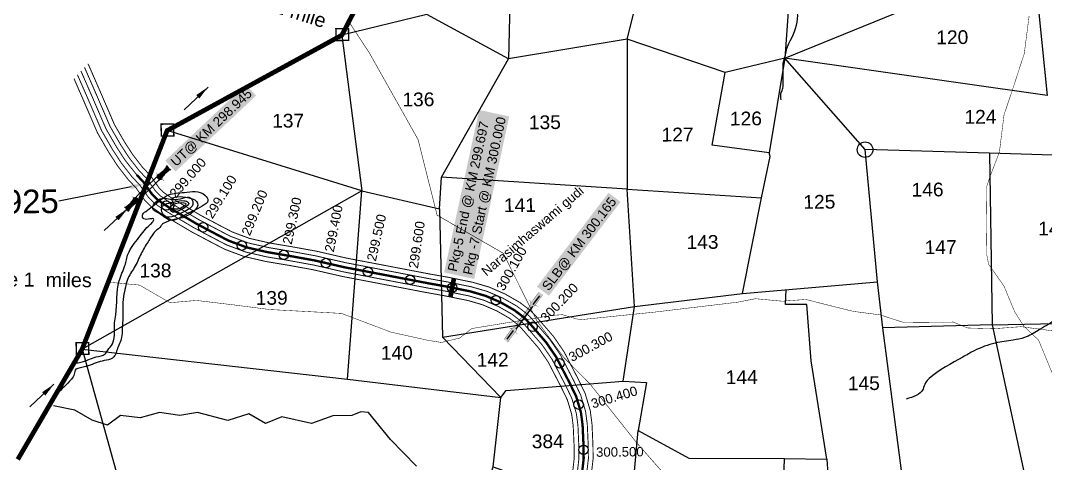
# Model space of a CAD drawing. Header units: feet. Extents: x 773755 to 783780, y 1571901 to 1585357.
# Drawn here: x 776033 to 778209, y 1579929 to 1580869 of the extents above; entities that cross this region are included whole.
import ezdxf
from ezdxf import colors
from ezdxf.entities.mleader import LeaderData, LeaderLine
from ezdxf.enums import TextEntityAlignment as Align
from ezdxf.math import Vec2, Vec3

# ---------------------------------------------------------------- set-up
doc = ezdxf.new("R2010")
doc.units = ezdxf.units.FT
doc.header["$LTSCALE"] = 15
doc.header["$MEASUREMENT"] = 0
doc.header["$PDMODE"] = 32
doc.header["$PDSIZE"] = 20
doc.linetypes.add('ACAD_ISO02W100', pattern=[15, 12, -3])
doc.linetypes.add('HIDDEN2', pattern=[0.1875, 0.125, -0.0625])
for name, color, linetype in [('CANAL1', 7, 'Continuous'), ('CSMark', 72, 'Continuous'), ('HILL', 17, 'Continuous'), ('PLOT', 7, 'Continuous'), ('PLOT NO', 7, 'Continuous'), ('ROADS', 6, 'Continuous'), ('STRUCTURE', 5, 'Continuous'), ('TANKS-STREAM', 4, 'Continuous'), ('VILLAGE STONES', 240, 'Continuous')]:
    doc.layers.add(name, color=color, linetype=linetype)
doc.layers.add('VILLAGE BOUNDRY', color=5, linetype='HIDDEN2', lineweight=100)
doc.styles.get("Standard").update_dxf_attribs({"font": 'arial.ttf'})
doc.linetypes.add('DOTS', pattern='A,1e-06,-3,["●",Standard,S=3,R=0,X=-1.25,Y=-1.25],-3', length=6.000001)
doc.dimstyles.get("Standard").update_dxf_attribs({"dimtxt": 0.18, "dimasz": 0.18, "dimexe": 0.18, "dimexo": 0.0625, "dimgap": 0.09, "dimtad": 0, "dimtih": 1, "dimtoh": 1, "dimdec": 4, "dimzin": 0, "dimdsep": 46, "dimtxsty": 'Standard', "dimcen": 0.09, "dimadec": 0, "dimazin": 0, "dimtfac": 1, "dimtdec": 4, "dimtofl": 0, "dimtmove": 0, "dimatfit": 3, "dimfxl": 1, "dimtolj": 1, "dimtzin": 0, "dimarcsym": 0})

# ---------------------------------------------------------------- blocks, each defined once
blk = doc.blocks.new('UT')
at = {"layer": 'STRUCTURE'}
h = blk.add_hatch(dxfattribs=at)
h.set_pattern_fill('DASH', color=150, scale=8, angle=-39.6278, style=0)
h.set_pattern_definition([(320.372247933, (-4370.464, -6260.8811), (1.40800153113, 0.132407282), [1, -1])])
h.paths.add_polyline_path([(765163, 1700681.9), (765165.6, 1700680.6), (765167.2, 1700680.3), (765169.1, 1700680), (765172.4, 1700679.6), (765176.4, 1700679.3), (765179.5, 1700679.5), (765183.1, 1700679.9), (765187.7, 1700680.9), (765188.9, 1700681.2), (765193.1, 1700682.2), (765196.1, 1700680.2), (765196.1, 1700672.2), (765193.1, 1700670.2), (765190.5, 1700670.8), (765188.1, 1700671.3), (765185.5, 1700671.8), (765183.6, 1700672.1), (765181, 1700672.5), (765180.3, 1700672.5), (765178.5, 1700672.6), (765176.7, 1700672.6), (765174.6, 1700672.5), (765172.5, 1700672.3), (765170.4, 1700672), (765168.5, 1700671.7), (765166.1, 1700671.2), (765165, 1700670.8), (765163, 1700669.7)])
h.paths.add_polyline_path([(765259.1, 1700682.2), (765256.1, 1700680.2), (765256.1, 1700672.2), (765259.1, 1700670.2), (765261.9, 1700671), (765264.4, 1700671.6), (765266.4, 1700672), (765269.1, 1700672.5), (765272.7, 1700673), (765276.1, 1700673.1), (765278.6, 1700672.9), (765281.2, 1700672.7), (765283.9, 1700672.3), (765286.4, 1700671.9), (765288, 1700671.3), (765289.2, 1700670.6), (765289.1, 1700682.7), (765287.6, 1700681.8), (765285.7, 1700681.2), (765283, 1700680.7), (765281.2, 1700680.4), (765276.7, 1700679.9), (765272.7, 1700679.9), (765268.7, 1700680.3), (765264.8, 1700681), (765261.2, 1700681.7)])
at = {"layer": 'STRUCTURE', "color": 150, "const_width": 0.628}
for points in [[(765190.1, 1700688.2), (765190.1, 1700684.2), (765196.1, 1700680.2), (765256.1, 1700680.2), (765262.1, 1700684.2), (765262.1, 1700688.2)], [(765190.1, 1700664.2), (765190.1, 1700668.2), (765196.1, 1700672.2), (765256.1, 1700672.2), (765262.1, 1700668.2), (765262.1, 1700664.2)]]:
    blk.add_lwpolyline(points, dxfattribs=at)
at = {"layer": 'STRUCTURE', "color": 150}
for points in [[(765196.1, 1700680.2), (765256.1, 1700680.2)], [(765196.1, 1700672.2), (765256.1, 1700672.2)], [(765196.1, 1700672.2), (765256.1, 1700672.2)]]:
    blk.add_lwpolyline(points, dxfattribs=at)
at = {"layer": 'STRUCTURE', "color": 0}
blk.add_circle((765226.1, 1700676.2), 1.89, dxfattribs=at)
at = {"layer": 'STRUCTURE', "color": 150}
for points in [[(765163, 1700681.9), (765164.4, 1700681.1), (765167.9, 1700680.2), (765171.2, 1700679.8), (765176.1, 1700679.4), (765184.7, 1700680.3), (765193.1, 1700682.2)], [(765163, 1700669.7), (765164.3, 1700670.6), (765167.8, 1700671.6), (765171.2, 1700672.1), (765176, 1700672.6), (765184.7, 1700672), (765193.1, 1700670.2)], [(765289.1, 1700682.7), (765287.8, 1700681.9), (765284.3, 1700680.9), (765280.9, 1700680.4), (765276.1, 1700679.8), (765267.4, 1700680.5), (765259.1, 1700682.2)], [(765289.2, 1700670.6), (765287.8, 1700671.4), (765284.2, 1700672.3), (765280.9, 1700672.7), (765276.1, 1700673.1), (765267.4, 1700672.2), (765259.1, 1700670.2)]]:
    blk.add_spline(points, degree=3, dxfattribs=at)
at = {"layer": 'STRUCTURE', "color": 0}
blk.add_text('STREAM', height=5, dxfattribs=at).set_placement((765148.2, 1700675.8), align=Align.MIDDLE_CENTER)
for points in [[(765190.9, 1700676), (765164.2, 1700675.8)], [(765289.3, 1700676.7), (765265.4, 1700676.4)]]:
    blk.add_leader(points, dimstyle='Standard', override={"dimasz": 10, "dimgap": 0.09, "dimtad": 0}, dxfattribs=at)
blk = doc.blocks.new('SLB')
at = {"layer": 'STRUCTURE'}
h = blk.add_hatch(dxfattribs=at)
h.set_pattern_fill('DOTS', color=6, scale=20, angle=320.3722, style=0)
h.set_pattern_definition([(320.372247934, (-159.4327, -72.9564), (1.2786241598, 0.5641323054), [0, -1.25])])
h.paths.add_polyline_path([(769699.5, 1706871.1), (769699.5, 1706861.1), (769729.1, 1706861.1), (769732.1, 1706863.1), (769792.1, 1706863.1), (769795.1, 1706861.1), (769824.7, 1706861.1), (769824.7, 1706871.1), (769795.1, 1706871.1), (769792.1, 1706869.1), (769732.1, 1706869.1), (769729.1, 1706871.1)])
at = {"layer": 'STRUCTURE', "color": 6, "const_width": 0.628}
for points in [[(769726.1, 1706877.1), (769726.1, 1706873.1), (769732.1, 1706869.1), (769792.1, 1706869.1), (769798.1, 1706873.1), (769798.1, 1706877.1)], [(769726.1, 1706855.1), (769726.1, 1706859.1), (769732.1, 1706863.1), (769792.1, 1706863.1), (769798.1, 1706859.1), (769798.1, 1706855.1)]]:
    blk.add_lwpolyline(points, dxfattribs=at)
at = {"layer": 'STRUCTURE', "color": 6, "linetype": 'ACAD_ISO02W100', "ltscale": 0.5, "const_width": 0.5}
for points in [[(769699.5, 1706871.1), (769729.1, 1706871.1)], [(769699.5, 1706861.1), (769729.1, 1706861.1)], [(769795.1, 1706871.1), (769824.7, 1706871.1)], [(769795.1, 1706861.1), (769824.7, 1706861.1)]]:
    blk.add_lwpolyline(points, dxfattribs=at)
at = {"layer": 'STRUCTURE', "color": 6}
blk.add_lwpolyline([(769732.1, 1706863.1), (769792.1, 1706863.1)], dxfattribs=at)
blk.add_lwpolyline([(769732.1, 1706863.1), (769792.1, 1706863.1)], dxfattribs=at)
at = {"layer": 'STRUCTURE', "color": 0}
blk.add_circle((769762.1, 1706866.1), 1.24, dxfattribs=at)
for points in [[(769703.8, 1706866), (769726.7, 1706866)], [(769818.6, 1706865.8), (769795.7, 1706865.8)]]:
    blk.add_leader(points, dimstyle='Standard', override={"dimasz": 10, "dimgap": 0.09, "dimtad": 0}, dxfattribs=at)

msp = doc.modelspace()

# ---------------------------------------------------------------- linework, layer by layer
at = {"layer": 'CANAL1', "color": 1, "const_width": 2}
for points in [[(776176.1, 1580777.2), (776178.3, 1580773), (776204.8, 1580712.3), (776232.4, 1580648.1), (776254.6, 1580609.9), (776271.6, 1580583.8), (776292.1, 1580557.3), (776309.2, 1580539.2), (776326.8, 1580514.2), (776336.7, 1580504.1), (776351.4, 1580493.8), (776371.2, 1580481.6), (776416.1, 1580455), (776456.1, 1580433.8), (776482.9, 1580419.9), (776519.1, 1580406.4), (776561.5, 1580396.7), (776604.4, 1580389.5), (776661, 1580379.3), (776724.9, 1580364.6), (776902.2, 1580330.7), (776941.2, 1580323.8), (776992.6, 1580313.3), (777027.3, 1580303.2), (777060.9, 1580288.7), (777092.3, 1580270.8), (777113.7, 1580254.5), (777128.1, 1580240.1), (777164.5, 1580198.1), (777187.2, 1580164.9), (777216, 1580109.3), (777231.2, 1580078.1), (777242.3, 1580041.3), (777246.1, 1580011.9), (777248.1, 1579966.8), (777248.4, 1579938.3), (777244.8, 1579906.6)], [(776146.5, 1580745.9), (776168.1, 1580696.4), (776196.6, 1580630.1), (776220.5, 1580588.9), (776239, 1580560.5), (776261.6, 1580531.3), (776278.1, 1580513.8), (776296, 1580488.5), (776310.7, 1580473.5), (776329.4, 1580460.4), (776350.5, 1580447.4), (776396.6, 1580420.1), (776437.6, 1580398.4), (776466.6, 1580383.3), (776507.6, 1580368), (776553.7, 1580357.4), (776597.6, 1580350.1), (776653, 1580340.1), (776716.7, 1580325.5), (776895, 1580291.4), (776933.7, 1580284.5), (776983, 1580274.5), (777013.7, 1580265.5), (777043, 1580252.9), (777070.2, 1580237.4), (777087.3, 1580224.4), (777098.8, 1580212.8), (777132.8, 1580173.6), (777152.8, 1580144.3), (777180.3, 1580091.4), (777193.8, 1580063.5), (777203, 1580032.9), (777206.2, 1580008.4), (777208.1, 1579965.7), (777208.4, 1579940.4), (777205.3, 1579913.5)]]:
    msp.add_lwpolyline(points, dxfattribs=at)
at = {"layer": 'CANAL1', "color": 1, "linetype": 'HIDDEN2', "ltscale": 100, "const_width": 2}
msp.add_lwpolyline([(776161.4, 1580761.7), (776186.4, 1580704.3), (776214.5, 1580639.1), (776237.5, 1580599.4), (776255.3, 1580572.1), (776279.8, 1580541.2)], dxfattribs=at)
at = {"layer": 'CANAL1', "color": 5, "const_width": 2}
for points in [[(776168.8, 1580769.5), (776169.2, 1580768.8), (776195.6, 1580708.3), (776223.4, 1580643.6), (776246, 1580604.6), (776263.5, 1580577.9), (776284.5, 1580550.8), (776301.4, 1580532.8), (776319.1, 1580507.8), (776330.2, 1580496.5), (776345.9, 1580485.5), (776366, 1580473.1), (776411.3, 1580446.3), (776451.5, 1580425), (776478.8, 1580410.8), (776516.2, 1580396.8), (776559.5, 1580386.9), (776602.7, 1580379.7), (776659, 1580369.5), (776722.8, 1580354.9), (776900.4, 1580320.9), (776939.3, 1580314), (776990.2, 1580303.6), (777023.9, 1580293.8), (777056.4, 1580279.8), (777086.8, 1580262.5), (777107.1, 1580247), (777120.8, 1580233.2), (777156.5, 1580192), (777178.6, 1580159.8), (777207.1, 1580104.8), (777221.8, 1580074.5), (777232.4, 1580039.2), (777236.1, 1580011.1), (777238.1, 1579966.5), (777238.4, 1579938.8), (777234.9, 1579908.4)], [(776153.9, 1580753.8), (776177.3, 1580700.3), (776205.5, 1580634.6), (776229, 1580594.1), (776247.2, 1580566.3), (776269.2, 1580537.8), (776285.9, 1580520.1), (776303.7, 1580494.9), (776317.2, 1580481.2), (776334.9, 1580468.7), (776355.6, 1580456), (776401.5, 1580428.8), (776442.2, 1580407.3), (776470.7, 1580392.5), (776510.5, 1580377.6), (776555.6, 1580367.2), (776599.3, 1580360), (776655, 1580349.9), (776718.7, 1580335.3), (776896.8, 1580301.2), (776935.6, 1580294.4), (776985.4, 1580284.2), (777017.1, 1580274.9), (777047.5, 1580261.8), (777075.7, 1580245.8), (777093.9, 1580231.9), (777106.1, 1580219.6), (777140.7, 1580179.7), (777161.4, 1580149.5), (777189.2, 1580095.9), (777203.1, 1580067.2), (777212.8, 1580035), (777216.2, 1580009.3), (777218.1, 1579966), (777218.4, 1579939.9), (777215.2, 1579911.8)]]:
    msp.add_lwpolyline(points, dxfattribs=at)
at = {"layer": 'CANAL1', "color": 1, "linetype": 'HIDDEN2', "ltscale": 5, "const_width": 5}
for points in [[(776279.8, 1580541.2), (776279.8, 1580541.2), (776293.6, 1580526.5), (776311.4, 1580501.4), (776323.7, 1580488.8), (776340.4, 1580477.1), (776360.8, 1580464.5), (776406.4, 1580437.6), (776446.9, 1580416.1), (776474.7, 1580401.6), (776513.4, 1580387.2), (776557.6, 1580377.1), (776601, 1580369.8), (776657, 1580359.7), (776720.8, 1580345.1), (776898.6, 1580311.1), (776937.4, 1580304.2), (776949.2, 1580301.8)], [(776949.2, 1580301.8), (776987.8, 1580293.9), (777020.5, 1580284.3), (777051.9, 1580270.8), (777081.2, 1580254.1), (777100.5, 1580239.5), (777113.4, 1580226.4), (777124.3, 1580213.9), (777148.6, 1580185.8), (777170, 1580154.6), (777198.2, 1580100.3), (777212.5, 1580070.8), (777222.6, 1580037.1), (777226.1, 1580010.2), (777228.1, 1579966.3), (777228.4, 1579939.3), (777225.1, 1579910.1)]]:
    msp.add_lwpolyline(points, dxfattribs=at)
at = {"layer": 'CSMark', "color": 84, "const_width": 10}
msp.add_lwpolyline([(776953, 1580321.4), (776945.5, 1580282.1)], dxfattribs=at)
at = {"layer": 'CSMark', "color": 3}
for p in [(776342.3, 1580476), (776420.9, 1580429.9), (776503.1, 1580391), (776591.9, 1580371.3), (776681.4, 1580354.1), (776770.6, 1580335.5), (776860.1, 1580318.4), (776949.2, 1580301.7), (777042, 1580275.1), (777119.9, 1580219), (777177, 1580141.2), (777217.7, 1580053.5), (777228.2, 1579957.7)]:
    msp.add_point(p, dxfattribs=at)
at = {"layer": 'HILL'}
msp.add_lwpolyline([(776873.6, 1579923.1), (776818.3, 1579979.6), (776771.9, 1580037), (776755.1, 1580038.1), (776736.6, 1580030.1), (776696.3, 1580029.7), (776650.8, 1580013.6), (776587.5, 1580027.9), (776552.8, 1580013.8), (776517.8, 1580033.8), (776473.4, 1580019.6), (776408.4, 1580036.9), (776371.2, 1580030.5), (776327.8, 1580036.7), (776287.1, 1580025.5), (776245, 1580030.4), (776217.8, 1580009.8), (776185.2, 1580020.3), (776148.3, 1580042.1), (776103.2, 1580050.7)], dxfattribs=at)
at = {"layer": 'PLOT'}
for points in [[(777080.7, 1581190.2), (777074.7, 1581025), (777068.5, 1580787.4), (776895.8, 1580881.9), (776715.2, 1580837.9)], [(777678.4, 1581114.7), (777655.2, 1580788.8), (777528.4, 1580758.8), (777320.9, 1580829.2), (777392.5, 1581112.6)], [(777655.2, 1580788.8), (778182.6, 1581004.2), (778212.5, 1580709.8), (777655.2, 1580788.8)], [(776715.2, 1580837.9), (776757.4, 1580507.2), (776922.6, 1580469.4), (776926.8, 1580536.1)], [(777320.9, 1580829.2), (777068.5, 1580787.4)], [(777320.9, 1580829.2), (777321, 1580510.7), (777606, 1580492.6), (777624, 1580580.4), (777622.2, 1580588.3)], [(777321, 1580510.7), (776926.8, 1580536.1), (777068.5, 1580787.4)], [(777655.2, 1580788.8), (777622.2, 1580588.3), (777501.1, 1580604.3), (777528.4, 1580758.8)], [(778459.2, 1580579), (778450.7, 1580567.8), (778336.3, 1580579.3), (778090, 1580587.4), (777826.2, 1580594.9), (777655.2, 1580788.8)], [(776757.4, 1580507.2), (776344.3, 1580635.2)], [(777565.3, 1580289.6), (777851.7, 1580313.9), (777826.2, 1580594.9)], [(778090, 1580587.4), (778095.5, 1580223.2), (777863.5, 1580216.2), (777851.7, 1580313.9)], [(778095.5, 1580223.2), (778334.7, 1580227.6), (778336.3, 1580579.3)], [(776757.4, 1580507.2), (776163.9, 1580171.3), (776726.9, 1580107.4), (776757.4, 1580507.2)], [(776922.6, 1580469.4), (776928.7, 1580196.8), (777336.6, 1580261.9), (777321, 1580510.7)], [(777336.6, 1580261.9), (777565.3, 1580289.6), (777606, 1580492.6)], [(777312.3, 1580103), (777361.8, 1580100.3), (777344.1, 1579998.6), (777451.8, 1579939.8), (777654.9, 1579939), (777744.5, 1579937.5), (777710.9, 1580146.8), (777702.4, 1580265.9), (777656.7, 1580266.2), (777658, 1580297.6)], [(777052.4, 1580068.4), (777063.8, 1580083.7), (777312.3, 1580103), (777336.6, 1580261.9)], [(777744.5, 1579937.5), (777746.3, 1579906.9), (777908.8, 1579870.5), (777863.5, 1580216.2)], [(778095.5, 1580223.2), (778198.3, 1579747.4), (777908.8, 1579870.5)], [(776726.9, 1580107.4), (777052.4, 1580068.4), (776928.7, 1580196.8)], [(776163.9, 1580171.3), (776257.3, 1579835.2), (776293.8, 1579671.9), (776388.4, 1579352.6), (776220.4, 1579422.9), (775974.2, 1579374.2), (775747, 1579325.6), (775659.8, 1579357.8)], [(776388.4, 1579352.6), (776541.7, 1579305.2), (776790.5, 1579292.2), (776953.7, 1579327.7), (776962.2, 1579443), (776979.5, 1579498), (776989.2, 1579670.5), (776970.1, 1579733.3), (777036.1, 1579921.7), (777052.4, 1580068.4)], [(777036.1, 1579921.7), (777327.8, 1579818.3), (777344.1, 1579998.6)], [(777641.8, 1579545.4), (777654.9, 1579939)]]:
    msp.add_lwpolyline(points, dxfattribs=at)
at = {"layer": 'ROADS', "linetype": 'HIDDEN2', "ltscale": 10, "const_width": 1.2}
msp.add_lwpolyline([(776730.5, 1580865.8), (776773.7, 1580799.8), (776876.8, 1580616.5), (776917.3, 1580455.7), (777057.7, 1580374.9), (777129, 1580231.7), (777185.5, 1580154.5), (777242.2, 1580096.9), (777340.6, 1579972.9), (777443.1, 1579856.4), (777599.6, 1579639.1), (777638.7, 1579565.7), (777721.4, 1579439.8), (777738.5, 1579406), (777817.1, 1579312.9), (777899, 1579257.7), (778034.5, 1579154.9), (778095.9, 1579108), (778207.1, 1579011.7), (778281.7, 1578945.4)], dxfattribs=at)
at = {"layer": 'ROADS', "linetype": 'DOTS', "lineweight": -3, "ltscale": 0.3, "const_width": 1}
for points in [[(778173.9, 1580878.8), (778163.5, 1580798.5), (778141.2, 1580730), (778120.6, 1580668.8), (778110.8, 1580589.7), (778090.7, 1580537.1), (778082.6, 1580512.4), (778084.1, 1580371.1), (778087.8, 1580351.7), (778120.8, 1580304.6), (778143, 1580250.8), (778163, 1580219.6), (778193.9, 1580190.5), (778247.2, 1580061.6)], [(776213.6, 1580314.1), (776285.7, 1580307.3), (776333.9, 1580279.4), (776350.7, 1580269.9), (776406.6, 1580274.7), (776480.9, 1580265.8), (776562, 1580255.4), (776714.3, 1580247.2), (776819.1, 1580207.5), (776897.8, 1580190), (776926.4, 1580185.5), (776965.5, 1580195), (776991, 1580215.1), (777160.1, 1580242.7), (777183.2, 1580244.5), (777219.9, 1580233.6), (777284.4, 1580240.2), (777376.9, 1580249.7), (777555.7, 1580271), (777592.8, 1580278.4), (777649.8, 1580273.1), (777699.8, 1580276.8), (777760.8, 1580261.3), (777800.7, 1580251.5), (777857.8, 1580244), (777907.4, 1580227.9), (778012.7, 1580228.8), (778043.5, 1580216.2), (778099.5, 1580214.7), (778156.4, 1580219), (778248, 1580207)]]:
    msp.add_lwpolyline(points, dxfattribs=at)
at = {"layer": 'TANKS-STREAM'}
for points in [[(777647.3, 1580700.6), (777647.9, 1580716), (777651.3, 1580725.2), (777651.8, 1580737.1), (777651.7, 1580748.3), (777651.6, 1580763.7), (777652.1, 1580778.4), (777657.5, 1580798.7), (777660.9, 1580813.4), (777667, 1580826.1), (777682.7, 1580879.7), (777682.3, 1580911.9), (777692.6, 1580938.6), (777698, 1580958.9), (777704.6, 1580998.2), (777705, 1581016), (777699.8, 1581048.8), (777705.1, 1581069.8), (777714, 1581095.1), (777718, 1581113.4), (777730.4, 1581134.5), (777778.7, 1581220.9), (777796, 1581239.9), (777808.4, 1581263.1), (777824.2, 1581287.1), (777848.5, 1581315.3), (777858.1, 1581332.2), (777890, 1581365.4), (777915, 1581387.4), (777927.4, 1581403.6), (777929.2, 1581434.4), (777943.5, 1581481.3), (777952.4, 1581501), (777962.7, 1581527), (777977, 1581563.5), (777987.9, 1581592.3), (778005.1, 1581626.8), (778014.6, 1581657.6), (778014.5, 1581661.1)], [(777053.3, 1578939.3), (777073, 1578936), (777117, 1578920.3), (777137.9, 1578910.2), (777168, 1578898.9), (777202.8, 1578888.9), (777218.9, 1578889.1), (777252.4, 1578896.3), (777269.6, 1578908.1), (777315.6, 1578920.1), (777357.1, 1578929.7), (777394, 1578937), (777479.3, 1578948.3), (777509.3, 1578957.8), (777553, 1578972.1), (777574.8, 1578980.4), (777609.4, 1578987.7), (777640.5, 1578998.3), (777656.6, 1578998.5), (777686.7, 1579024.7), (777686.6, 1579037.4), (777695.7, 1579051.3), (777705.9, 1579073.4), (777716.1, 1579086.2), (777727.5, 1579105.9), (777735.4, 1579123.3), (777744.5, 1579139.5), (777753.5, 1579155.7), (777760.2, 1579177.7), (777772.7, 1579197.5), (777781.8, 1579219.5), (777789.6, 1579239.2), (777797.6, 1579254.2), (777806.8, 1579257.8), (777867.9, 1579260.7), (777888.8, 1579256.3), (777908.5, 1579250.8), (777932.7, 1579248.7), (777953.5, 1579251.2), (777988.1, 1579258.5), (778015.6, 1579271.5), (778052.6, 1579271.8), (778103.7, 1579245.8), (778119.9, 1579243.7), (778184.3, 1579266.3), (778197.9, 1579294.1), (778257.6, 1579321.2), (778290.9, 1579341.2), (778346.7, 1579389.5), (778351.8, 1579406.5), (778368.5, 1579424.8), (778387.8, 1579436.7), (778411.2, 1579439.5), (778442.4, 1579439.8), (778486.5, 1579445.5), (778520.2, 1579456.2), (778544.7, 1579475.9), (778558.8, 1579496.9), (778580.8, 1579510.1), (778611.7, 1579538.9), (778637.4, 1579561.3), (778656.3, 1579622.5), (778665.2, 1579647.2), (778719.4, 1579682.8), (778749.1, 1579703.9), (778773.7, 1579713.3), (778804.2, 1579796.1), (778828.6, 1579826.2), (778839.9, 1579870.4), (778853.9, 1579899.1), (778876.9, 1579937), (778885.7, 1579964.4), (778896.1, 1580012), (778871.8, 1580052.5), (778824.8, 1580072.8), (778798.6, 1580092), (778769.5, 1580135.2), (778785.8, 1580191.2), (778810.3, 1580214.8), (778859.5, 1580234.8), (778894.3, 1580262.4), (778951.2, 1580294.1), (778991.1, 1580325.7), (779068.8, 1580357.7), (779128.2, 1580395.9), (779151.7, 1580416.4), (779167.1, 1580439.9), (779173.4, 1580454.2), (779195.3, 1580480.4), (779209.4, 1580496.1), (779213, 1580522.1), (779202.4, 1580545.4), (779196.9, 1580576.5), (779188.8, 1580608.9), (779200.2, 1580633.7), (779233.8, 1580656.1), (779259.6, 1580675.8), (779288, 1580695.6), (779294, 1580745), (779312, 1580764.6), (779372.9, 1580782.7), (779384.3, 1580807.5), (779403.8, 1580814.2), (779426.9, 1580835.2), (779458, 1580851.1), (779478.6, 1580865.6), (779495.4, 1580876.2), (779489.8, 1580916.4), (779475.3, 1580934.4), (779437.3, 1580962.6), (779403.5, 1580971.3), (779379.8, 1580991.8), (779335.3, 1581023.8), (779336.5, 1581035.5), (779354.4, 1581061.7), (779367.3, 1581078.7), (779382.7, 1581095.7), (779394.2, 1581110.1)], [(776145.7, 1580141.5), (776155.6, 1580142.3), (776178.2, 1580149.6), (776193.7, 1580154.7), (776212.7, 1580161.2), (776218.3, 1580169.1), (776228.1, 1580182.6), (776232.8, 1580208.8), (776232.6, 1580227.2), (776235.2, 1580244.2), (776242.3, 1580316), (776254.7, 1580348.7), (776261.5, 1580373.5), (776284.5, 1580408.3), (776307.6, 1580435.4), (776313.9, 1580441.9), (776316, 1580446.8), (776294.7, 1580448), (776291.8, 1580455.8), (776298.8, 1580463.6), (776313.6, 1580474.4), (776330.4, 1580488), (776347.3, 1580498.8), (776380.5, 1580504.1), (776424.5, 1580498.1), (776430.9, 1580486.9), (776419, 1580474.8), (776378.9, 1580454.6), (776354.2, 1580444.4), (776326.5, 1580459.7), (776313.6, 1580469.4), (776329.7, 1580490.1), (776357.3, 1580489), (776377.8, 1580492), (776394.1, 1580492.2), (776399.1, 1580481.6), (776376.7, 1580461.6), (776337.1, 1580455.5), (776332.7, 1580471), (776361.6, 1580484.1), (776380, 1580486.4), (776389.2, 1580482.9), (776368.9, 1580465.1), (776352.6, 1580464.2), (776350.4, 1580471.2), (776384.3, 1580479.3), (776373.1, 1580470.8), (776361.8, 1580468.5), (776357.5, 1580470.6), (776358.9, 1580474.8), (776355.2, 1580486.8), (776390.5, 1580492.8), (776409.1, 1580481), (776376.8, 1580450.3), (776350, 1580444.4), (776337.3, 1580438.6), (776334.5, 1580437.1), (776331, 1580432.2), (776319.8, 1580422.1), (776310, 1580409.3), (776303.7, 1580399.4), (776289.1, 1580373.8), (776274.6, 1580344.6), (776260, 1580319), (776255.9, 1580302.7), (776251.8, 1580282.9), (776250.1, 1580233), (776248.9, 1580212.5), (776247.7, 1580196.2), (776238, 1580169.9), (776233.9, 1580158.6), (776228.3, 1580152.2), (776210.7, 1580147), (776176.8, 1580136.1), (776154.9, 1580130.2), (776150.7, 1580128.8), (776147.3, 1580118.1), (776141, 1580107.5), (776109.5, 1580076)], [(778793, 1580200.2), (778786.9, 1580210.2), (778780.8, 1580220.1), (778770.6, 1580242.5), (778751.6, 1580230.8), (778742.7, 1580224.7), (778743.2, 1580216), (778722.7, 1580219.5), (778687.7, 1580219.2), (778670.6, 1580219), (778646.6, 1580218.8), (778623, 1580214.7), (778590.4, 1580223.2), (778557.3, 1580229.9), (778535.1, 1580246.6), (778518.1, 1580249.5), (778477.9, 1580254.1), (778451.8, 1580264.8), (778422.7, 1580271.5), (778387.5, 1580282.1), (778350.4, 1580287.8), (778302.4, 1580272.3), (778254.6, 1580249.8), (778228.7, 1580232.5), (778192.9, 1580211.1), (778164, 1580195.8), (778140, 1580190.6), (778102, 1580184.2), (778057.1, 1580167.7), (778033.2, 1580154.5), (777961.5, 1580108.7), (777953.6, 1580099.6), (777948.7, 1580086.6), (777912.9, 1580065.2)]]:
    msp.add_spline(points, degree=3, dxfattribs=at)
msp.add_open_spline([(777084.7, 1578934.7), (777091.3, 1578933.8), (777113.3, 1578930.6), (777141.6, 1578919.8), (777171.7, 1578903.6), (777200.7, 1578894.5), (777227.4, 1578883.2), (777256.3, 1578884.7), (777281.1, 1578887), (777307.1, 1578911.1), (777346.1, 1578913.7), (777386.7, 1578925.2), (777441.1, 1578936.5), (777493.7, 1578936.4), (777545.1, 1578955.3), (777577.6, 1578963.8), (777609.6, 1578978.7), (777640.6, 1578979.7), (777666.2, 1578996), (777695.6, 1578991), (777722.3, 1579010.2), (777715.5, 1579034.8), (777730.8, 1579048), (777734.1, 1579067.6), (777749.8, 1579082.6), (777758.6, 1579100.1), (777766.4, 1579118.7), (777775.6, 1579135), (777787, 1579151.8), (777789.4, 1579174.3), (777805.8, 1579192.1), (777812.4, 1579214.5), (777820.9, 1579232.5), (777825.6, 1579250), (777855.7, 1579257.9), (777886.2, 1579259.4), (777920, 1579252.2), (777940.9, 1579245), (777963.1, 1579243.1), (777989.5, 1579247.6), (778018.9, 1579250.7), (778047.7, 1579270.8), (778092.9, 1579271.2), (778121.2, 1579241.7), (778168.1, 1579237.1), (778216.2, 1579245.1), (778228.5, 1579305.6), (778284.5, 1579308.8), (778329.8, 1579344), (778376.8, 1579364.7), (778381.8, 1579405.3), (778399.2, 1579420.1), (778418.7, 1579434.4), (778445.4, 1579435.2), (778478.2, 1579434.5), (778515.1, 1579439.4), (778551.2, 1579449.1), (778577, 1579467.9), (778587.6, 1579495.1), (778619.2, 1579505.8), (778639, 1579534.3), (778681.1, 1579560), (778683.7, 1579605.5), (778697.9, 1579657.4), (778746.3, 1579669.1), (778775.2, 1579700.8), (778830.5, 1579709.7), (778816.5, 1579784.6), (778867.4, 1579820.1), (778866.8, 1579862.8), (778886.7, 1579898.5), (778908.3, 1579926.8), (778919.3, 1579967.7), (778929.9, 1580008.6), (778904.6, 1580056.6), (778859.7, 1580062.2), (778824.8, 1580090.7), (778789.9, 1580130.3), (778810.3, 1580182.1), (778844.6, 1580217.5), (778891.5, 1580223.6), (778928.6, 1580266.1), (778981.4, 1580282.6), (779028.1, 1580333.1), (779099, 1580345.9), (779149.2, 1580383.2), (779183.6, 1580409.8), (779197.5, 1580431.2), (779206.3, 1580455.8), (779223.2, 1580473.1), (779244, 1580491.3), (779248.1, 1580518.6), (779229.8, 1580541.7), (779231.3, 1580573), (779214.8, 1580602), (779232.1, 1580635.8), (779264.8, 1580648), (779289.2, 1580673.3), (779332.2, 1580688.9), (779315.9, 1580735.6), (779350.7, 1580773.1), (779407.2, 1580757.3), (779409.7, 1580806.8), (779441.3, 1580807), (779456.4, 1580835.5), (779488.3, 1580842.6), (779507.1, 1580861.3), (779537.4, 1580872.1), (779525.5, 1580909.6), (779501.9, 1580935.2), (779475, 1580961.9), (779432.8, 1580961.2), (779410.1, 1580996.8), (779363.7, 1581003.1), (779368.1, 1581038.5), (779383.9, 1581053.2), (779393.2, 1581067.2), (779397, 1581072.1)], degree=3, knots=[0, 0, 0, 0, 20.504368, 68.600111, 92.498354, 125.581731, 162.781487, 179.410823, 214.585188, 235.990699, 284.961922, 328.763954, 367.434768, 455.97928, 488.287849, 535.616651, 559.664391, 596.002902, 629.804303, 646.433973, 687.486786, 700.536616, 717.652879, 742.600207, 759.469874, 782.875851, 802.517727, 821.653101, 840.788183, 864.428787, 888.459377, 912.921216, 934.735948, 952.257037, 962.404421, 1025.40301, 1047.303994, 1068.350033, 1093.406792, 1114.918757, 1151.257267, 1182.609581, 1220.619636, 1279.577664, 1296.375411, 1366.608503, 1398.44955, 1465.974455, 1505.890798, 1581.857715, 1600.022569, 1625.54928, 1648.929696, 1673.143578, 1705.232003, 1751.002958, 1787.369665, 1819.719957, 1845.658355, 1872.01989, 1915.525535, 1950.602417, 2016.490902, 2043.533917, 2110.266958, 2147.711938, 2174.780345, 2265.565207, 2305.422993, 2352.392875, 2385.246717, 2430.841184, 2460.404278, 2515.560914, 2556.818228, 2609.479583, 2642.890054, 2696.477002, 2756.470707, 2791.443215, 2846.055308, 2891.76715, 2958.75892, 3011.151784, 3097.537177, 3170.216088, 3202.285991, 3231.185248, 3247.323979, 3282.393811, 3304.144255, 3331.151058, 3357.460107, 3389.952012, 3424.286552, 3452.36731, 3493.885735, 3527.295939, 3562.882762, 3614.065172, 3641.480385, 3706.877193, 3734.958084, 3756.095671, 3788.277644, 3824.144435, 3850.094129, 3870.49592, 3912.236274, 3936.022852, 3984.668877, 4020.666258, 4052.848231, 4109.248168, 4121.340496, 4153.95404, 4173.198079, 4173.198079, 4173.198079, 4173.198079], dxfattribs=at)
at = {"layer": 'VILLAGE BOUNDRY', "lineweight": -2, "ltscale": 10, "const_width": 10}
msp.add_lwpolyline([(776027.3, 1579937.2), (776163.9, 1580171.3), (776344.3, 1580635.2), (776715.2, 1580837.9), (776835.9, 1581071.1)], dxfattribs=at)
at = {"layer": 'VILLAGE STONES', "const_width": 2.92}
for points in [[(776702.4, 1580851.6), (776729.2, 1580851.9), (776729.4, 1580826.7), (776702.7, 1580826.4)], [(776331.5, 1580648.9), (776358.3, 1580649.2), (776358.5, 1580624), (776331.8, 1580623.7)], [(776151.2, 1580185), (776177.9, 1580185.3), (776178.1, 1580160.1), (776151.4, 1580159.9)]]:
    msp.add_lwpolyline(points, close=True, dxfattribs=at)
at = {"layer": 'VILLAGE STONES'}
msp.add_circle((777825.7, 1580594.7), 16.5, dxfattribs=at)

# ---------------------------------------------------------------- block references
at = {"layer": 'STRUCTURE', "color": 0}
for name, p, rotation in [('UT', (1416056.9, -171225.5), 44.28830052419066), ('SLB', (1689811.9, -54656.1), 53.44767888445024)]:
    msp.add_blockref(name, p, dxfattribs=dict(at, rotation=rotation))

# ---------------------------------------------------------------- texts
at = {"layer": 'CSMark', "color": 1}
for s, rotation, p in [('299.000', 48.8034, (776354.9, 1580497.1)), ('299.100', 58.5264, (776432, 1580451.8)), ('299.200', 67.6483, (776510.6, 1580414.4)), ('299.300', 77.7775, (776598.7, 1580394.5)), ('299.400', 79.0666, (776688.1, 1580378)), ('299.500', 77.1713, (776777.4, 1580358.8)), ('299.600', 81.4504, (776866.6, 1580342.9)), ('300.100', 60.3376, (777050.2, 1580298.3)), ('300.200', 46.5808, (777141.9, 1580233.4)), ('300.300', 28.6229, (777198.7, 1580152.5)), ('300.400', 16.7799, (777244.9, 1580054.8)), ('300.500', 0.5771, (777254.7, 1579952.7))]:
    msp.add_text(s, height=20, rotation=rotation, dxfattribs=at).set_placement(p, align=Align.MIDDLE_LEFT)
at = {"layer": 'PLOT NO'}
for s, rotation, p in [('Polepalle 1 mile', 342.3175, (776394.2, 1580942.5)), ('Akkampalle 1  miles', 359.4274, (775811.5, 1580306.4))]:
    msp.add_text(s, height=30, rotation=rotation, dxfattribs=at).set_placement(p)
for s, height, rotation, p in [('120', 29.16, 0.5858, (778010.8, 1580833.4)), ('136', 29.16, 0.5858, (776877.6, 1580701.5)), ('137', 29.16, 0.5858, (776601.1, 1580656.3)), ('126', 29.16, 0.5858, (777572.7, 1580660.9)), ('124', 29.16, 0.5858, (778070.5, 1580664.5)), ('135', 29.16, 0.5858, (777146, 1580653)), ('127', 29.16, 0.5858, (777427.6, 1580626.9)), ('Narasimhaswami gudi', 20, 40.7062, (777119.7, 1580422.3)), ('146', 29.16, 0.5858, (777958.2, 1580510)), ('125', 29.16, 0.5858, (777728.6, 1580484.1)), ('141', 29.16, 0.5858, (777093.2, 1580477)), ('148', 29.16, 0.5858, (778227.2, 1580427.6)), ('143', 29.16, 0.5858, (777480.5, 1580398.7)), ('147', 29.16, 0.5858, (777986.1, 1580387.9)), ('138', 29.16, 0.5858, (776319.5, 1580338.2)), ('139', 29.16, 0.5858, (776566.2, 1580280.1)), ('140', 29.16, 0.5858, (776831.6, 1580163.6)), ('142', 29.16, 0.5858, (777035.3, 1580148.8)), ('144', 29.16, 0.5858, (777563.8, 1580111.9)), ('145', 29.16, 0.5858, (777823, 1580098.9)), ('384', 29.16, 0.5858, (777152.2, 1579975.7))]:
    msp.add_text(s, height=height, rotation=rotation, dxfattribs=at).set_placement(p, align=Align.MIDDLE_CENTER)
at = {"layer": 'STRUCTURE', "color": 5, "char_height": 20, "attachment_point": 1, "bg_fill": 1, "box_fill_scale": 1.3, "bg_fill_color": 7, "bg_fill_true_color": 16777215, "bg_fill_transparency": 4390977}
for s, insert, width, rotation in [('\\pi1.1232;UT@ KM 298.945', (776348.8, 1580571.4), 222.969, 43.3512), ('Pkg-5 End @ KM 299.697\\PPkg -7 Start @ KM 300.000', (776939.3, 1580338.7), 340.937, 77.8281), ('\\pi0.72756;SLB@ KM 300.165', (777137.7, 1580305), 238.686, 52.7046)]:
    msp.add_mtext(s, dxfattribs=dict(at, insert=insert, width=width, rotation=rotation))

# ---------------------------------------------------------------- leaders
at = {"layer": 'PLOT NO', "color": 5}
for points in [[(776431.1, 1580727.7), (776380.4, 1580679.4)], [(776260, 1580469), (776210.7, 1580423.3)], [(776104.1, 1580096.8), (776053.1, 1580048.8)]]:
    msp.add_leader(points, dimstyle='Standard', override={"dimasz": 30, "dimgap": 0.09, "dimtad": 0, "dimzin": 2}, dxfattribs=at)
at = {"layer": 'VILLAGE STONES', "color": 1}
ml = msp.add_multileader_mtext('Standard', dxfattribs=at)
ml.set_content('298.925', color=1)
ml.set_leader_properties()
ml.build(insert=Vec2(0, 0))
ml.multileader.update_dxf_attribs({"dogleg_length": 0.36, "arrow_head_size": 30})
ctx = ml.context
ctx.base_point, ctx.char_height, ctx.arrow_head_size, ctx.landing_gap_size, ctx.plane_origin, ctx.plane_x_axis, ctx.plane_y_axis = Vec3(775866.5, 1580482.3), 50, 30, 0.09, Vec3(776580.1, 1580546.4), Vec3(0.999936, 0.011314), Vec3(-0.011314, 0.999936)
ctx.text_align_type = 2
notes = []
notes.append((ctx, [(1, (1, 1, 0), (776114.3, 1580485.1), (-0.999936, -0.011314), 7.733052732383383e-12, [(0, [(776297.1, 1580521.6)], 0, [])])]))
ctx.mtext.insert, ctx.mtext.text_direction, ctx.mtext.rotation, ctx.mtext.alignment, ctx.mtext.flow_direction = Vec3(776114, 1580510.5), Vec3(0.999936, 0.011314), 0.011314, 3, 5
for ctx, leaders in notes:
    for number, flags, end, landing, length, lines in leaders:
        leader = LeaderData()
        leader.index, (leader.has_last_leader_line, leader.has_dogleg_vector, leader.attachment_direction) = number, flags
        leader.last_leader_point, leader.dogleg_vector, leader.dogleg_length = Vec3(end), Vec3(landing), length
        for number, points, colour, breaks in lines:
            line = LeaderLine()
            line.index, line.vertices, line.color, line.breaks = number, Vec3.list(points), colors.encode_raw_color(colour), breaks
            leader.lines.append(line)
        ctx.leaders.append(leader)

doc.saveas('drawing.dxf')
